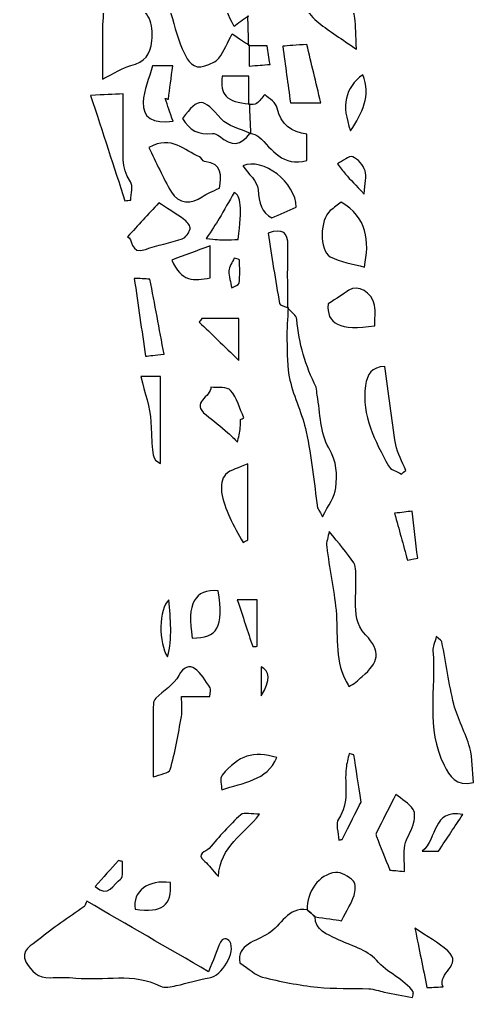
# Model space of a CAD drawing. Header units: centimetres. Extents: x -3.4 to 2.96, y -3.53 to 3.2.
# Drawn here: x -1.941 to -1.239, y -3.459 to -1.948 of the extents above; entities that cross this region are included whole.
import ezdxf

# ---------------------------------------------------------------- set-up
doc = ezdxf.new("R2010")
doc.units = ezdxf.units.CM
doc.header["$MEASUREMENT"] = 0
doc.layers.add('Layer 1', color=7, linetype='Continuous')

msp = doc.modelspace()

# ---------------------------------------------------------------- linework, layer by layer
at = {"layer": 'Layer 1'}
for points, knots in [([(-1.5857, -1.98792), (-1.59329, -1.98292), (-1.60091, -1.97792), (-1.61232, -1.97043), (-1.61232, -1.97043), (-1.61904, -1.98321), (-1.62441, -1.99678), (-1.6328, -2.00808), (-1.6328, -2.00808), (-1.63725, -2.01406), (-1.64666, -2.01681), (-1.65431, -2.0198), (-1.65431, -2.0198), (-1.67249, -2.02697), (-1.68101, -2.01057), (-1.68606, -2.00072), (-1.68606, -2.00072), (-1.69593, -1.98159), (-1.70048, -1.95974), (-1.70686, -1.93886), (-1.70686, -1.93886), (-1.71281, -1.91936), (-1.70136, -1.90489), (-1.68625, -1.90047), (-1.68625, -1.90047), (-1.66805, -1.89513), (-1.64553, -1.89266), (-1.63235, -1.91333), (-1.63235, -1.91333), (-1.62351, -1.92722), (-1.61732, -1.9428), (-1.6092, -1.95916), (-1.6092, -1.95916), (-1.60306, -1.95466), (-1.5951, -1.94879), (-1.58711, -1.94291), (-1.58711, -1.94291), (-1.58711, -1.94291), (-1.58788, -1.94235), (-1.58788, -1.94235), (-1.58788, -1.94235), (-1.58746, -1.95785), (-1.58703, -1.97331), (-1.58661, -1.98876), (-1.58661, -1.98876), (-1.58661, -1.98876), (-1.5857, -1.98792), (-1.5857, -1.98792)], [0, 0, 0, 0, 0.0769231, 0.0769231, 0.0769231, 0.0769231, 0.1538462, 0.1538462, 0.1538462, 0.1538462, 0.2307692, 0.2307692, 0.2307692, 0.2307692, 0.3076923, 0.3076923, 0.3076923, 0.3076923, 0.3846154, 0.3846154, 0.3846154, 0.3846154, 0.4615385, 0.4615385, 0.4615385, 0.4615385, 0.5384615, 0.5384615, 0.5384615, 0.5384615, 0.6153846, 0.6153846, 0.6153846, 0.6153846, 0.6923077, 0.6923077, 0.6923077, 0.6923077, 0.7692308, 0.7692308, 0.7692308, 0.7692308, 0.8461538, 0.8461538, 0.8461538, 0.8461538, 1, 1, 1, 1]), ([(-1.42002, -1.99424), (-1.44299, -1.97834), (-1.46122, -1.96656), (-1.47839, -1.95339), (-1.47839, -1.95339), (-1.48702, -1.94678), (-1.49342, -1.93741), (-1.5012, -1.92966), (-1.5012, -1.92966), (-1.51477, -1.91606), (-1.51237, -1.90352), (-1.49501, -1.89847), (-1.49501, -1.89847), (-1.46347, -1.88929), (-1.42648, -1.91326), (-1.42254, -1.94596), (-1.42254, -1.94596), (-1.42092, -1.95897), (-1.4211, -1.97218), (-1.42002, -1.99424)], [0, 0, 0, 0, 0.1666667, 0.1666667, 0.1666667, 0.1666667, 0.3333333, 0.3333333, 0.3333333, 0.3333333, 0.5, 0.5, 0.5, 0.5, 0.6666667, 0.6666667, 0.6666667, 0.6666667, 1, 1, 1, 1]), ([(-1.81229, -2.04041), (-1.81229, -2.00043), (-1.81382, -1.96971), (-1.81134, -1.93939), (-1.81134, -1.93939), (-1.81065, -1.93082), (-1.79962, -1.92018), (-1.79076, -1.91613), (-1.79076, -1.91613), (-1.78491, -1.91343), (-1.77428, -1.92039), (-1.76607, -1.92372), (-1.76607, -1.92372), (-1.73998, -1.9343), (-1.734, -1.95454), (-1.7363, -1.98095), (-1.7363, -1.98095), (-1.73821, -2.00278), (-1.74747, -2.01416), (-1.76869, -2.0195), (-1.76869, -2.0195), (-1.78178, -2.02279), (-1.79361, -2.03121), (-1.81229, -2.04041)], [0, 0, 0, 0, 0.1428571, 0.1428571, 0.1428571, 0.1428571, 0.2857143, 0.2857143, 0.2857143, 0.2857143, 0.4285714, 0.4285714, 0.4285714, 0.4285714, 0.5714286, 0.5714286, 0.5714286, 0.5714286, 0.7142857, 0.7142857, 0.7142857, 0.7142857, 1, 1, 1, 1]), ([(-1.5866, -1.98879), (-1.57771, -1.98879), (-1.56877, -1.98879), (-1.55805, -1.98879), (-1.55805, -1.98879), (-1.55654, -1.99861), (-1.55527, -2.00705), (-1.55368, -2.01755), (-1.55368, -2.01755), (-1.56442, -2.01842), (-1.5731, -2.01919), (-1.58567, -2.02025), (-1.58567, -2.02025), (-1.58567, -2.00837), (-1.58567, -1.99816), (-1.58567, -1.98792), (-1.58567, -1.98792), (-1.5857, -1.98792), (-1.5866, -1.98879), (-1.5866, -1.98879)], [0, 0, 0, 0, 0.1666667, 0.1666667, 0.1666667, 0.1666667, 0.3333333, 0.3333333, 0.3333333, 0.3333333, 0.5, 0.5, 0.5, 0.5, 0.6666667, 0.6666667, 0.6666667, 0.6666667, 1, 1, 1, 1]), ([(-1.53397, -1.9894), (-1.52582, -1.98879), (-1.51233, -1.98781), (-1.49674, -1.98673), (-1.49674, -1.98673), (-1.48962, -2.01655), (-1.4829, -2.04478), (-1.47526, -2.07677), (-1.47526, -2.07677), (-1.49524, -2.07677), (-1.50868, -2.07677), (-1.52212, -2.07677), (-1.52212, -2.07677), (-1.52604, -2.04788), (-1.52985, -2.01996), (-1.53397, -1.9894)], [0, 0, 0, 0, 0.2, 0.2, 0.2, 0.2, 0.4, 0.4, 0.4, 0.4, 0.6, 0.6, 0.6, 0.6, 1, 1, 1, 1]), ([(-1.70357, -2.10518), (-1.73442, -2.1097), (-1.75093, -2.0997), (-1.74974, -2.07602), (-1.74974, -2.07602), (-1.74884, -2.05721), (-1.7404, -2.03879), (-1.73524, -2.0199), (-1.73524, -2.0199), (-1.72564, -2.0199), (-1.71762, -2.0199), (-1.70405, -2.0199), (-1.70405, -2.0199), (-1.70646, -2.03834), (-1.70863, -2.05493), (-1.71077, -2.07149), (-1.71077, -2.07149), (-1.71238, -2.07099), (-1.71397, -2.07054), (-1.71556, -2.07003), (-1.71556, -2.07003), (-1.71183, -2.08108), (-1.70807, -2.09209), (-1.70357, -2.10518)], [0, 0, 0, 0, 0.1428571, 0.1428571, 0.1428571, 0.1428571, 0.2857143, 0.2857143, 0.2857143, 0.2857143, 0.4285714, 0.4285714, 0.4285714, 0.4285714, 0.5714286, 0.5714286, 0.5714286, 0.5714286, 0.7142857, 0.7142857, 0.7142857, 0.7142857, 1, 1, 1, 1]), ([(-1.58554, -2.07865), (-1.62062, -2.07563), (-1.63203, -2.06452), (-1.62737, -2.03581), (-1.62737, -2.03581), (-1.61488, -2.03581), (-1.60202, -2.03581), (-1.58641, -2.03581), (-1.58641, -2.03581), (-1.58641, -2.05018), (-1.58641, -2.06483), (-1.58641, -2.07949), (-1.58641, -2.07949), (-1.58642, -2.07949), (-1.58554, -2.07865), (-1.58554, -2.07865)], [0, 0, 0, 0, 0.2, 0.2, 0.2, 0.2, 0.4, 0.4, 0.4, 0.4, 0.6, 0.6, 0.6, 0.6, 1, 1, 1, 1]), ([(-1.42909, -2.12005), (-1.44383, -2.08094), (-1.4379, -2.05388), (-1.4102, -2.03353), (-1.4102, -2.03353), (-1.39745, -2.06621), (-1.4111, -2.09235), (-1.42909, -2.12005)], [0, 0, 0, 0, 0.3333333, 0.3333333, 0.3333333, 0.3333333, 1, 1, 1, 1]), ([(-1.77781, -2.22829), (-1.79496, -2.17569), (-1.81213, -2.12307), (-1.83091, -2.06544), (-1.83091, -2.06544), (-1.80964, -2.06449), (-1.79688, -2.06393), (-1.7804, -2.06322), (-1.7804, -2.06322), (-1.7804, -2.08695), (-1.78069, -2.10838), (-1.78035, -2.12982), (-1.78035, -2.12982), (-1.77993, -2.15318), (-1.78482, -2.17689), (-1.76937, -2.19872), (-1.76937, -2.19872), (-1.76482, -2.20515), (-1.76868, -2.21756), (-1.76868, -2.22722), (-1.76868, -2.22722), (-1.77173, -2.22758), (-1.77477, -2.22795), (-1.77781, -2.22829)], [0, 0, 0, 0, 0.1428571, 0.1428571, 0.1428571, 0.1428571, 0.2857143, 0.2857143, 0.2857143, 0.2857143, 0.4285714, 0.4285714, 0.4285714, 0.4285714, 0.5714286, 0.5714286, 0.5714286, 0.5714286, 0.7142857, 0.7142857, 0.7142857, 0.7142857, 1, 1, 1, 1]), ([(-1.58456, -2.12384), (-1.59956, -2.14355), (-1.61192, -2.14458), (-1.63197, -2.12842), (-1.63197, -2.12842), (-1.63485, -2.12607), (-1.63938, -2.12392), (-1.64277, -2.1244), (-1.64277, -2.1244), (-1.66378, -2.12726), (-1.67862, -2.11879), (-1.68902, -2.10104), (-1.68902, -2.10104), (-1.66375, -2.06752), (-1.65703, -2.06905), (-1.62922, -2.10157), (-1.62922, -2.10157), (-1.61909, -2.1134), (-1.5993, -2.11702), (-1.58387, -2.1244), (-1.58387, -2.1244), (-1.58382, -2.12439), (-1.58456, -2.12384), (-1.58456, -2.12384)], [0, 0, 0, 0, 0.1428571, 0.1428571, 0.1428571, 0.1428571, 0.2857143, 0.2857143, 0.2857143, 0.2857143, 0.4285714, 0.4285714, 0.4285714, 0.4285714, 0.5714286, 0.5714286, 0.5714286, 0.5714286, 0.7142857, 0.7142857, 0.7142857, 0.7142857, 1, 1, 1, 1]), ([(-1.58382, -2.12439), (-1.5844, -2.10915), (-1.58498, -2.09391), (-1.58554, -2.07864), (-1.58554, -2.07864), (-1.58554, -2.07864), (-1.58641, -2.07949), (-1.58641, -2.07949), (-1.58641, -2.07949), (-1.58231, -2.07915), (-1.57715, -2.08023), (-1.57437, -2.07817), (-1.57437, -2.07817), (-1.56934, -2.07436), (-1.56574, -2.06875), (-1.56156, -2.06386), (-1.56156, -2.06386), (-1.55489, -2.07082), (-1.54389, -2.07698), (-1.54243, -2.08492), (-1.54243, -2.08492), (-1.53754, -2.11143), (-1.52005, -2.12141), (-1.49676, -2.12556), (-1.49676, -2.12556), (-1.49676, -2.13956), (-1.49676, -2.15257), (-1.49676, -2.16601), (-1.49676, -2.16601), (-1.53399, -2.17659), (-1.55023, -2.14881), (-1.5709, -2.12923), (-1.5709, -2.12923), (-1.57421, -2.12608), (-1.57992, -2.12553), (-1.58455, -2.12381), (-1.58455, -2.12381), (-1.58455, -2.12381), (-1.58382, -2.12439), (-1.58382, -2.12439)], [0, 0, 0, 0, 0.0909091, 0.0909091, 0.0909091, 0.0909091, 0.1818182, 0.1818182, 0.1818182, 0.1818182, 0.2727273, 0.2727273, 0.2727273, 0.2727273, 0.3636364, 0.3636364, 0.3636364, 0.3636364, 0.4545455, 0.4545455, 0.4545455, 0.4545455, 0.5454545, 0.5454545, 0.5454545, 0.5454545, 0.6363636, 0.6363636, 0.6363636, 0.6363636, 0.7272727, 0.7272727, 0.7272727, 0.7272727, 0.8181818, 0.8181818, 0.8181818, 0.8181818, 1, 1, 1, 1]), ([(-1.63171, -2.20856), (-1.64277, -2.21401), (-1.6514, -2.21682), (-1.6583, -2.22195), (-1.6583, -2.22195), (-1.67452, -2.23404), (-1.6955, -2.23269), (-1.70614, -2.21481), (-1.70614, -2.21481), (-1.71934, -2.19258), (-1.7295, -2.16851), (-1.74075, -2.14573), (-1.74075, -2.14573), (-1.70511, -2.12644), (-1.6858, -2.15107), (-1.66275, -2.16015), (-1.66275, -2.16015), (-1.6596, -2.16137), (-1.65772, -2.16753), (-1.65489, -2.16777), (-1.65489, -2.16777), (-1.62539, -2.17038), (-1.62973, -2.19041), (-1.63171, -2.20856)], [0, 0, 0, 0, 0.1428571, 0.1428571, 0.1428571, 0.1428571, 0.2857143, 0.2857143, 0.2857143, 0.2857143, 0.4285714, 0.4285714, 0.4285714, 0.4285714, 0.5714286, 0.5714286, 0.5714286, 0.5714286, 0.7142857, 0.7142857, 0.7142857, 0.7142857, 1, 1, 1, 1]), ([(-1.40835, -2.21784), (-1.42131, -2.20398), (-1.42936, -2.19577), (-1.43698, -2.18712), (-1.43698, -2.18712), (-1.44143, -2.18207), (-1.44516, -2.17632), (-1.4492, -2.17093), (-1.4492, -2.17093), (-1.44129, -2.16701), (-1.43158, -2.1582), (-1.42589, -2.16029), (-1.42589, -2.16029), (-1.41771, -2.16328), (-1.4098, -2.17331), (-1.40671, -2.18209), (-1.40671, -2.18209), (-1.40377, -2.19035), (-1.40721, -2.20094), (-1.40835, -2.21784)], [0, 0, 0, 0, 0.1666667, 0.1666667, 0.1666667, 0.1666667, 0.3333333, 0.3333333, 0.3333333, 0.3333333, 0.5, 0.5, 0.5, 0.5, 0.6666667, 0.6666667, 0.6666667, 0.6666667, 1, 1, 1, 1]), ([(-1.51305, -2.2379), (-1.52631, -2.24372), (-1.53755, -2.24864), (-1.55107, -2.2546), (-1.55107, -2.2546), (-1.56597, -2.2465), (-1.57147, -2.23195), (-1.57216, -2.21078), (-1.57216, -2.21078), (-1.57258, -2.19837), (-1.58732, -2.18649), (-1.59563, -2.17432), (-1.59563, -2.17432), (-1.56448, -2.16064), (-1.5136, -2.20012), (-1.51305, -2.2379)], [0, 0, 0, 0, 0.2, 0.2, 0.2, 0.2, 0.4, 0.4, 0.4, 0.4, 0.6, 0.6, 0.6, 0.6, 1, 1, 1, 1]), ([(-1.60914, -2.2153), (-1.59858, -2.22035), (-1.59623, -2.23848), (-1.60287, -2.28785), (-1.60287, -2.28785), (-1.60967, -2.28817), (-1.61681, -2.2888), (-1.62393, -2.28875), (-1.62393, -2.28875), (-1.63041, -2.2887), (-1.63687, -2.28785), (-1.65232, -2.28666), (-1.65232, -2.28666), (-1.64372, -2.27346), (-1.63774, -2.26481), (-1.63234, -2.25581), (-1.63234, -2.25581), (-1.62446, -2.24258), (-1.61697, -2.22901), (-1.60914, -2.2153)], [0, 0, 0, 0, 0.1666667, 0.1666667, 0.1666667, 0.1666667, 0.3333333, 0.3333333, 0.3333333, 0.3333333, 0.5, 0.5, 0.5, 0.5, 0.6666667, 0.6666667, 0.6666667, 0.6666667, 1, 1, 1, 1]), ([(-1.774, -2.28386), (-1.75738, -2.26592), (-1.74236, -2.2497), (-1.7255, -2.23153), (-1.7255, -2.23153), (-1.71515, -2.23822), (-1.69976, -2.24764), (-1.68518, -2.25815), (-1.68518, -2.25815), (-1.68105, -2.26111), (-1.6761, -2.26812), (-1.67711, -2.27178), (-1.67711, -2.27178), (-1.67872, -2.27768), (-1.68391, -2.28517), (-1.68931, -2.28705), (-1.68931, -2.28705), (-1.70791, -2.29348), (-1.72778, -2.29639), (-1.74614, -2.30327), (-1.74614, -2.30327), (-1.77025, -2.31235), (-1.76554, -2.28534), (-1.774, -2.28386)], [0, 0, 0, 0, 0.1428571, 0.1428571, 0.1428571, 0.1428571, 0.2857143, 0.2857143, 0.2857143, 0.2857143, 0.4285714, 0.4285714, 0.4285714, 0.4285714, 0.5714286, 0.5714286, 0.5714286, 0.5714286, 0.7142857, 0.7142857, 0.7142857, 0.7142857, 1, 1, 1, 1]), ([(-1.44386, -2.23044), (-1.40319, -2.25391), (-1.3997, -2.29039), (-1.40777, -2.33056), (-1.40777, -2.33056), (-1.42552, -2.32551), (-1.44489, -2.32336), (-1.46053, -2.31458), (-1.46053, -2.31458), (-1.47815, -2.30468), (-1.47646, -2.25674), (-1.46053, -2.24349), (-1.46053, -2.24349), (-1.45481, -2.23875), (-1.44886, -2.23433), (-1.44386, -2.23044)], [0, 0, 0, 0, 0.2, 0.2, 0.2, 0.2, 0.4, 0.4, 0.4, 0.4, 0.6, 0.6, 0.6, 0.6, 1, 1, 1, 1]), ([(-1.52567, -2.39334), (-1.53025, -2.39128), (-1.53837, -2.38979), (-1.5389, -2.38699), (-1.5389, -2.38699), (-1.54544, -2.35082), (-1.55086, -2.31447), (-1.55657, -2.27817), (-1.55657, -2.27817), (-1.53355, -2.27034), (-1.52569, -2.2774), (-1.52604, -2.29735), (-1.52604, -2.29735), (-1.52662, -2.32958), (-1.52628, -2.36183), (-1.52633, -2.39406), (-1.52633, -2.39406), (-1.52633, -2.39406), (-1.52567, -2.39334), (-1.52567, -2.39334)], [0, 0, 0, 0, 0.1666667, 0.1666667, 0.1666667, 0.1666667, 0.3333333, 0.3333333, 0.3333333, 0.3333333, 0.5, 0.5, 0.5, 0.5, 0.6666667, 0.6666667, 0.6666667, 0.6666667, 1, 1, 1, 1]), ([(-1.70527, -2.31976), (-1.68603, -2.31259), (-1.66818, -2.30592), (-1.64632, -2.29775), (-1.64632, -2.29775), (-1.64632, -2.31953), (-1.64632, -2.33312), (-1.64632, -2.34723), (-1.64632, -2.34723), (-1.67058, -2.35207), (-1.69175, -2.35405), (-1.70527, -2.31976)], [0, 0, 0, 0, 0.25, 0.25, 0.25, 0.25, 0.5, 0.5, 0.5, 0.5, 1, 1, 1, 1]), ([(-1.6007, -2.31918), (-1.6007, -2.33127), (-1.59996, -2.34342), (-1.60126, -2.35535), (-1.60126, -2.35535), (-1.60158, -2.35823), (-1.6088, -2.36032), (-1.61285, -2.36276), (-1.61285, -2.36276), (-1.61444, -2.35398), (-1.61745, -2.34517), (-1.61706, -2.33654), (-1.61706, -2.33654), (-1.61672, -2.3299), (-1.61198, -2.32347), (-1.6092, -2.31693), (-1.6092, -2.31693), (-1.60636, -2.3177), (-1.60353, -2.31844), (-1.6007, -2.31918)], [0, 0, 0, 0, 0.1666667, 0.1666667, 0.1666667, 0.1666667, 0.3333333, 0.3333333, 0.3333333, 0.3333333, 0.5, 0.5, 0.5, 0.5, 0.6666667, 0.6666667, 0.6666667, 0.6666667, 1, 1, 1, 1]), ([(-1.71736, -2.4652), (-1.73191, -2.46679), (-1.73911, -2.46755), (-1.74604, -2.4683), (-1.74604, -2.4683), (-1.75186, -2.42819), (-1.75752, -2.38911), (-1.76348, -2.34802), (-1.76348, -2.34802), (-1.7552, -2.34844), (-1.74739, -2.34884), (-1.73922, -2.34921), (-1.73922, -2.34921), (-1.73186, -2.38821), (-1.72477, -2.42589), (-1.71736, -2.4652)], [0, 0, 0, 0, 0.2, 0.2, 0.2, 0.2, 0.4, 0.4, 0.4, 0.4, 0.6, 0.6, 0.6, 0.6, 1, 1, 1, 1]), ([(-1.46381, -2.38731), (-1.45018, -2.37842), (-1.4409, -2.37255), (-1.43185, -2.36638), (-1.43185, -2.36638), (-1.41841, -2.35717), (-1.39584, -2.36961), (-1.39216, -2.38964), (-1.39216, -2.38964), (-1.39028, -2.39988), (-1.39184, -2.41075), (-1.39184, -2.42118), (-1.39184, -2.42118), (-1.44531, -2.42983), (-1.46714, -2.41803), (-1.46381, -2.38731)], [0, 0, 0, 0, 0.2, 0.2, 0.2, 0.2, 0.4, 0.4, 0.4, 0.4, 0.6, 0.6, 0.6, 0.6, 1, 1, 1, 1]), ([(-1.5263, -2.39403), (-1.52135, -2.39982), (-1.51254, -2.40533), (-1.51212, -2.41141), (-1.51212, -2.41141), (-1.50953, -2.44864), (-1.49847, -2.48309), (-1.48243, -2.51637), (-1.48243, -2.51637), (-1.48074, -2.51989), (-1.48169, -2.5246), (-1.48092, -2.52862), (-1.48092, -2.52862), (-1.47558, -2.55611), (-1.4765, -2.58746), (-1.46288, -2.60995), (-1.46288, -2.60995), (-1.44989, -2.63141), (-1.45002, -2.65101), (-1.45185, -2.67147), (-1.45185, -2.67147), (-1.45307, -2.68518), (-1.4636, -2.69803), (-1.47238, -2.71621), (-1.47238, -2.71621), (-1.47799, -2.7061), (-1.47971, -2.7043), (-1.48003, -2.70227), (-1.48003, -2.70227), (-1.48582, -2.66319), (-1.48966, -2.62377), (-1.4977, -2.58522), (-1.4977, -2.58522), (-1.50339, -2.55794), (-1.51662, -2.5323), (-1.52289, -2.5051), (-1.52289, -2.5051), (-1.52749, -2.48515), (-1.52694, -2.4638), (-1.52744, -2.44311), (-1.52744, -2.44311), (-1.52784, -2.42652), (-1.52633, -2.40996), (-1.52567, -2.39332), (-1.52567, -2.39332), (-1.52567, -2.39332), (-1.5263, -2.39403), (-1.5263, -2.39403)], [0, 0, 0, 0, 0.0769231, 0.0769231, 0.0769231, 0.0769231, 0.1538462, 0.1538462, 0.1538462, 0.1538462, 0.2307692, 0.2307692, 0.2307692, 0.2307692, 0.3076923, 0.3076923, 0.3076923, 0.3076923, 0.3846154, 0.3846154, 0.3846154, 0.3846154, 0.4615385, 0.4615385, 0.4615385, 0.4615385, 0.5384615, 0.5384615, 0.5384615, 0.5384615, 0.6153846, 0.6153846, 0.6153846, 0.6153846, 0.6923077, 0.6923077, 0.6923077, 0.6923077, 0.7692308, 0.7692308, 0.7692308, 0.7692308, 0.8461538, 0.8461538, 0.8461538, 0.8461538, 1, 1, 1, 1]), ([(-1.60187, -2.47478), (-1.62574, -2.45171), (-1.64434, -2.43369), (-1.66294, -2.41572), (-1.66294, -2.41572), (-1.6617, -2.41392), (-1.66045, -2.41212), (-1.65918, -2.41027), (-1.65918, -2.41027), (-1.64058, -2.41027), (-1.62201, -2.41027), (-1.60184, -2.41027), (-1.60184, -2.41027), (-1.60187, -2.42932), (-1.60187, -2.44806), (-1.60187, -2.47478)], [0, 0, 0, 0, 0.2, 0.2, 0.2, 0.2, 0.4, 0.4, 0.4, 0.4, 0.6, 0.6, 0.6, 0.6, 1, 1, 1, 1]), ([(-1.3762, -2.48396), (-1.37062, -2.52508), (-1.36607, -2.56519), (-1.35929, -2.60495), (-1.35929, -2.60495), (-1.35696, -2.61868), (-1.34916, -2.63143), (-1.34386, -2.64461), (-1.34386, -2.64461), (-1.34611, -2.64652), (-1.34836, -2.64842), (-1.35058, -2.6503), (-1.35058, -2.6503), (-1.35746, -2.64623), (-1.36757, -2.64376), (-1.37074, -2.63773), (-1.37074, -2.63773), (-1.39106, -2.59902), (-1.41273, -2.56058), (-1.40606, -2.51369), (-1.40606, -2.51369), (-1.40356, -2.49589), (-1.39692, -2.4852), (-1.3762, -2.48396)], [0, 0, 0, 0, 0.1428571, 0.1428571, 0.1428571, 0.1428571, 0.2857143, 0.2857143, 0.2857143, 0.2857143, 0.4285714, 0.4285714, 0.4285714, 0.4285714, 0.5714286, 0.5714286, 0.5714286, 0.5714286, 0.7142857, 0.7142857, 0.7142857, 0.7142857, 1, 1, 1, 1]), ([(-1.75308, -2.49986), (-1.73919, -2.49986), (-1.73189, -2.49986), (-1.72276, -2.49986), (-1.72276, -2.49986), (-1.72276, -2.54484), (-1.72276, -2.58887), (-1.72276, -2.63411), (-1.72276, -2.63411), (-1.73631, -2.62668), (-1.73501, -2.6266), (-1.73789, -2.56953), (-1.73789, -2.56953), (-1.73897, -2.54725), (-1.74728, -2.52534), (-1.75308, -2.49986)], [0, 0, 0, 0, 0.2, 0.2, 0.2, 0.2, 0.4, 0.4, 0.4, 0.4, 0.6, 0.6, 0.6, 0.6, 1, 1, 1, 1]), ([(-1.59946, -2.56606), (-1.59946, -2.57016), (-1.59898, -2.57434), (-1.59957, -2.57842), (-1.59957, -2.57842), (-1.60063, -2.58609), (-1.60232, -2.59363), (-1.60372, -2.60128), (-1.60372, -2.60128), (-1.60869, -2.59633), (-1.61338, -2.59104), (-1.6187, -2.58654), (-1.6187, -2.58654), (-1.62973, -2.57717), (-1.64093, -2.56791), (-1.65241, -2.5591), (-1.65241, -2.5591), (-1.67731, -2.53992), (-1.64437, -2.531), (-1.64503, -2.51618), (-1.64503, -2.51618), (-1.63453, -2.51753), (-1.61947, -2.51507), (-1.6145, -2.52105), (-1.6145, -2.52105), (-1.60468, -2.53272), (-1.60048, -2.54915), (-1.59399, -2.56357), (-1.59399, -2.56357), (-1.59575, -2.56445), (-1.59761, -2.56521), (-1.59946, -2.56606)], [0, 0, 0, 0, 0.1111111, 0.1111111, 0.1111111, 0.1111111, 0.2222222, 0.2222222, 0.2222222, 0.2222222, 0.3333333, 0.3333333, 0.3333333, 0.3333333, 0.4444444, 0.4444444, 0.4444444, 0.4444444, 0.5555556, 0.5555556, 0.5555556, 0.5555556, 0.6666667, 0.6666667, 0.6666667, 0.6666667, 0.7777778, 0.7777778, 0.7777778, 0.7777778, 1, 1, 1, 1]), ([(-1.58774, -2.6344), (-1.58774, -2.67496), (-1.58774, -2.71346), (-1.58774, -2.75201), (-1.58774, -2.75201), (-1.59028, -2.75328), (-1.59282, -2.75458), (-1.59539, -2.75587), (-1.59539, -2.75587), (-1.6023, -2.74304), (-1.61002, -2.73058), (-1.61582, -2.71729), (-1.61582, -2.71729), (-1.62132, -2.70475), (-1.62656, -2.69157), (-1.62849, -2.67821), (-1.62849, -2.67821), (-1.62979, -2.66932), (-1.62796, -2.6567), (-1.6223, -2.65098), (-1.6223, -2.65098), (-1.61465, -2.64337), (-1.60192, -2.64083), (-1.58774, -2.6344)], [0, 0, 0, 0, 0.1428571, 0.1428571, 0.1428571, 0.1428571, 0.2857143, 0.2857143, 0.2857143, 0.2857143, 0.4285714, 0.4285714, 0.4285714, 0.4285714, 0.5714286, 0.5714286, 0.5714286, 0.5714286, 0.7142857, 0.7142857, 0.7142857, 0.7142857, 1, 1, 1, 1]), ([(-1.36118, -2.711), (-1.34967, -2.70952), (-1.34245, -2.70865), (-1.33387, -2.70756), (-1.33387, -2.70756), (-1.33104, -2.73198), (-1.32837, -2.75513), (-1.32543, -2.78019), (-1.32543, -2.78019), (-1.32731, -2.78056), (-1.33429, -2.78191), (-1.34125, -2.78331), (-1.34125, -2.78331), (-1.34795, -2.75905), (-1.35419, -2.73637), (-1.36118, -2.711)], [0, 0, 0, 0, 0.2, 0.2, 0.2, 0.2, 0.4, 0.4, 0.4, 0.4, 0.6, 0.6, 0.6, 0.6, 1, 1, 1, 1]), ([(-1.46214, -2.73923), (-1.44756, -2.75738), (-1.43433, -2.77159), (-1.42409, -2.7877), (-1.42409, -2.7877), (-1.41975, -2.79453), (-1.42136, -2.80535), (-1.4211, -2.8144), (-1.4211, -2.8144), (-1.42076, -2.82517), (-1.42142, -2.83599), (-1.42142, -2.84679), (-1.42142, -2.84679), (-1.42142, -2.8656), (-1.42134, -2.88261), (-1.40589, -2.89881), (-1.40589, -2.89881), (-1.38184, -2.92408), (-1.38525, -2.9418), (-1.4115, -2.96313), (-1.4115, -2.96313), (-1.41486, -2.96586), (-1.41769, -2.96919), (-1.42113, -2.97181), (-1.42113, -2.97181), (-1.42444, -2.97438), (-1.42822, -2.97631), (-1.43179, -2.97848), (-1.43179, -2.97848), (-1.43354, -2.97515), (-1.43534, -2.97184), (-1.43703, -2.96848), (-1.43703, -2.96848), (-1.45444, -2.93424), (-1.44809, -2.89688), (-1.45166, -2.86074), (-1.45166, -2.86074), (-1.45491, -2.82793), (-1.46187, -2.79547), (-1.46611, -2.76276), (-1.46611, -2.76276), (-1.46711, -2.75534), (-1.46365, -2.74738), (-1.46214, -2.73923)], [0, 0, 0, 0, 0.0833333, 0.0833333, 0.0833333, 0.0833333, 0.1666667, 0.1666667, 0.1666667, 0.1666667, 0.25, 0.25, 0.25, 0.25, 0.3333333, 0.3333333, 0.3333333, 0.3333333, 0.4166667, 0.4166667, 0.4166667, 0.4166667, 0.5, 0.5, 0.5, 0.5, 0.5833333, 0.5833333, 0.5833333, 0.5833333, 0.6666667, 0.6666667, 0.6666667, 0.6666667, 0.75, 0.75, 0.75, 0.75, 0.8333333, 0.8333333, 0.8333333, 0.8333333, 1, 1, 1, 1]), ([(-1.63364, -2.83064), (-1.62483, -2.88689), (-1.63475, -2.90435), (-1.67375, -2.90359), (-1.67375, -2.90359), (-1.6828, -2.85107), (-1.67, -2.82699), (-1.63364, -2.83064)], [0, 0, 0, 0, 0.3333333, 0.3333333, 0.3333333, 0.3333333, 1, 1, 1, 1]), ([(-1.70984, -2.84469), (-1.7077, -2.87427), (-1.7042, -2.90369), (-1.71198, -2.93258), (-1.71198, -2.93258), (-1.72654, -2.91195), (-1.72537, -2.85816), (-1.70984, -2.84469)], [0, 0, 0, 0, 0.3333333, 0.3333333, 0.3333333, 0.3333333, 1, 1, 1, 1]), ([(-1.5803, -2.91695), (-1.58795, -2.89383), (-1.59562, -2.8707), (-1.60422, -2.84467), (-1.60422, -2.84467), (-1.5911, -2.84467), (-1.58324, -2.84467), (-1.57337, -2.84467), (-1.57337, -2.84467), (-1.57337, -2.86888), (-1.57337, -2.89259), (-1.57337, -2.91632), (-1.57337, -2.91632), (-1.57573, -2.9165), (-1.57803, -2.91674), (-1.5803, -2.91695)], [0, 0, 0, 0, 0.2, 0.2, 0.2, 0.2, 0.4, 0.4, 0.4, 0.4, 0.6, 0.6, 0.6, 0.6, 1, 1, 1, 1]), ([(-1.2967, -2.90131), (-1.29117, -2.90647), (-1.28837, -2.90785), (-1.288, -2.90964), (-1.288, -2.90964), (-1.28184, -2.94171), (-1.27755, -2.97425), (-1.26951, -3.00587), (-1.26951, -3.00587), (-1.26366, -3.02886), (-1.25123, -3.05013), (-1.24501, -3.0731), (-1.24501, -3.0731), (-1.24038, -3.09017), (-1.24101, -3.10869), (-1.23927, -3.12697), (-1.23927, -3.12697), (-1.26623, -3.13298), (-1.27621, -3.11692), (-1.28475, -3.10006), (-1.28475, -3.10006), (-1.31351, -3.04341), (-1.29676, -2.98208), (-1.30195, -2.92303), (-1.30195, -2.92303), (-1.30249, -2.91698), (-1.29905, -2.91055), (-1.2967, -2.90131)], [0, 0, 0, 0, 0.125, 0.125, 0.125, 0.125, 0.25, 0.25, 0.25, 0.25, 0.375, 0.375, 0.375, 0.375, 0.5, 0.5, 0.5, 0.5, 0.625, 0.625, 0.625, 0.625, 0.75, 0.75, 0.75, 0.75, 1, 1, 1, 1]), ([(-1.64671, -2.99408), (-1.66137, -2.99408), (-1.67428, -2.99408), (-1.69034, -2.99408), (-1.69034, -2.99408), (-1.69034, -3.00575), (-1.68896, -3.01564), (-1.6906, -3.02504), (-1.6906, -3.02504), (-1.69544, -3.0525), (-1.70028, -3.0801), (-1.70801, -3.10685), (-1.70801, -3.10685), (-1.70957, -3.11225), (-1.72381, -3.11399), (-1.73412, -3.11823), (-1.73412, -3.11823), (-1.73412, -3.07756), (-1.73417, -3.04126), (-1.73396, -3.00494), (-1.73396, -3.00494), (-1.73393, -3.00208), (-1.73229, -2.99859), (-1.73023, -2.99653), (-1.73023, -2.99653), (-1.71822, -2.98481), (-1.70176, -2.97547), (-1.69475, -2.96134), (-1.69475, -2.96134), (-1.68782, -2.94742), (-1.6776, -2.94562), (-1.67017, -2.95062), (-1.67017, -2.95062), (-1.66001, -2.95739), (-1.65361, -2.96996), (-1.64625, -2.98057), (-1.64625, -2.98057), (-1.64478, -2.9827), (-1.64637, -2.98696), (-1.64671, -2.99408)], [0, 0, 0, 0, 0.0909091, 0.0909091, 0.0909091, 0.0909091, 0.1818182, 0.1818182, 0.1818182, 0.1818182, 0.2727273, 0.2727273, 0.2727273, 0.2727273, 0.3636364, 0.3636364, 0.3636364, 0.3636364, 0.4545455, 0.4545455, 0.4545455, 0.4545455, 0.5454545, 0.5454545, 0.5454545, 0.5454545, 0.6363636, 0.6363636, 0.6363636, 0.6363636, 0.7272727, 0.7272727, 0.7272727, 0.7272727, 0.8181818, 0.8181818, 0.8181818, 0.8181818, 1, 1, 1, 1]), ([(-1.56739, -2.99291), (-1.56739, -2.97804), (-1.56739, -2.96322), (-1.56739, -2.94833), (-1.56739, -2.94833), (-1.55416, -2.95381), (-1.55199, -2.96799), (-1.56739, -2.99291)], [0, 0, 0, 0, 0.3333333, 0.3333333, 0.3333333, 0.3333333, 1, 1, 1, 1]), ([(-1.62827, -3.13828), (-1.62827, -3.13132), (-1.63171, -3.12029), (-1.62771, -3.11553), (-1.62771, -3.11553), (-1.60186, -3.08439), (-1.57958, -3.07783), (-1.5432, -3.08815), (-1.5432, -3.08815), (-1.55842, -3.12452), (-1.59509, -3.12624), (-1.62827, -3.13828)], [0, 0, 0, 0, 0.25, 0.25, 0.25, 0.25, 0.5, 0.5, 0.5, 0.5, 1, 1, 1, 1]), ([(-1.42409, -3.08404), (-1.42073, -3.10613), (-1.41737, -3.1282), (-1.41298, -3.15699), (-1.41298, -3.15699), (-1.42002, -3.1708), (-1.4311, -3.19274), (-1.44219, -3.21459), (-1.44219, -3.21459), (-1.44388, -3.21496), (-1.44555, -3.21523), (-1.44724, -3.2156), (-1.44724, -3.2156), (-1.44774, -3.20459), (-1.45296, -3.19023), (-1.44793, -3.18316), (-1.44793, -3.18316), (-1.43015, -3.15824), (-1.43915, -3.13088), (-1.43608, -3.10479), (-1.43608, -3.10479), (-1.43521, -3.09717), (-1.43306, -3.08968), (-1.43148, -3.08217), (-1.43148, -3.08217), (-1.42901, -3.08277), (-1.42655, -3.0834), (-1.42409, -3.08404)], [0, 0, 0, 0, 0.125, 0.125, 0.125, 0.125, 0.25, 0.25, 0.25, 0.25, 0.375, 0.375, 0.375, 0.375, 0.5, 0.5, 0.5, 0.5, 0.625, 0.625, 0.625, 0.625, 0.75, 0.75, 0.75, 0.75, 1, 1, 1, 1]), ([(-1.34583, -3.26424), (-1.3561, -3.26326), (-1.36403, -3.26249), (-1.36848, -3.26204), (-1.36848, -3.26204), (-1.37607, -3.24299), (-1.38264, -3.22664), (-1.38909, -3.21021), (-1.38909, -3.21021), (-1.38967, -3.20873), (-1.39023, -3.20659), (-1.38962, -3.20532), (-1.38962, -3.20532), (-1.37962, -3.18524), (-1.36941, -3.16524), (-1.35925, -3.14523), (-1.35925, -3.14523), (-1.35007, -3.15272), (-1.33898, -3.15891), (-1.33245, -3.16822), (-1.33245, -3.16822), (-1.32864, -3.1737), (-1.33047, -3.18465), (-1.33261, -3.19235), (-1.33261, -3.19235), (-1.3356, -3.20307), (-1.34325, -3.2127), (-1.34528, -3.22349), (-1.34528, -3.22349), (-1.34758, -3.23538), (-1.34583, -3.24808), (-1.34583, -3.26424)], [0, 0, 0, 0, 0.1111111, 0.1111111, 0.1111111, 0.1111111, 0.2222222, 0.2222222, 0.2222222, 0.2222222, 0.3333333, 0.3333333, 0.3333333, 0.3333333, 0.4444444, 0.4444444, 0.4444444, 0.4444444, 0.5555556, 0.5555556, 0.5555556, 0.5555556, 0.6666667, 0.6666667, 0.6666667, 0.6666667, 0.7777778, 0.7777778, 0.7777778, 0.7777778, 1, 1, 1, 1]), ([(-1.25579, -3.17616), (-1.26854, -3.19545), (-1.27966, -3.21228), (-1.29328, -3.23294), (-1.29328, -3.23294), (-1.29587, -3.23294), (-1.30434, -3.23294), (-1.31836, -3.23294), (-1.31836, -3.23294), (-1.29434, -3.21336), (-1.30355, -3.16754), (-1.25579, -3.17616)], [0, 0, 0, 0, 0.25, 0.25, 0.25, 0.25, 0.5, 0.5, 0.5, 0.5, 1, 1, 1, 1]), ([(-1.56977, -3.17587), (-1.59409, -3.20746), (-1.63036, -3.22458), (-1.63348, -3.27207), (-1.63348, -3.27207), (-1.64306, -3.26133), (-1.6479, -3.25426), (-1.65422, -3.24902), (-1.65422, -3.24902), (-1.66975, -3.23616), (-1.65237, -3.23391), (-1.64761, -3.22846), (-1.64761, -3.22846), (-1.63197, -3.21063), (-1.61657, -3.19232), (-1.5989, -3.1766), (-1.5989, -3.1766), (-1.59385, -3.17212), (-1.58144, -3.17587), (-1.56977, -3.17587)], [0, 0, 0, 0, 0.1666667, 0.1666667, 0.1666667, 0.1666667, 0.3333333, 0.3333333, 0.3333333, 0.3333333, 0.5, 0.5, 0.5, 0.5, 0.6666667, 0.6666667, 0.6666667, 0.6666667, 1, 1, 1, 1]), ([(-1.82412, -3.28726), (-1.81147, -3.27334), (-1.7997, -3.26035), (-1.78792, -3.24741), (-1.78792, -3.24741), (-1.78583, -3.24783), (-1.78374, -3.24826), (-1.78165, -3.24871), (-1.78165, -3.24871), (-1.78239, -3.25818), (-1.77974, -3.27313), (-1.78451, -3.27607), (-1.78451, -3.27607), (-1.79546, -3.28284), (-1.80329, -3.30668), (-1.82412, -3.28726)], [0, 0, 0, 0, 0.2, 0.2, 0.2, 0.2, 0.4, 0.4, 0.4, 0.4, 0.6, 0.6, 0.6, 0.6, 1, 1, 1, 1]), ([(-1.70765, -3.28126), (-1.70495, -3.31722), (-1.72001, -3.32857), (-1.76221, -3.32227), (-1.76221, -3.32227), (-1.76644, -3.29488), (-1.74167, -3.27628), (-1.70765, -3.28126)], [0, 0, 0, 0, 0.3333333, 0.3333333, 0.3333333, 0.3333333, 1, 1, 1, 1]), ([(-1.4841, -3.33425), (-1.48807, -3.3306), (-1.49204, -3.32697), (-1.49601, -3.32335), (-1.49601, -3.32335), (-1.49723, -3.29565), (-1.47831, -3.26861), (-1.45222, -3.26572), (-1.45222, -3.26572), (-1.44341, -3.26477), (-1.43174, -3.27196), (-1.42481, -3.27892), (-1.42481, -3.27892), (-1.42076, -3.28294), (-1.42148, -3.29456), (-1.4238, -3.30149), (-1.4238, -3.30149), (-1.42777, -3.31308), (-1.43478, -3.32366), (-1.44333, -3.3402), (-1.44333, -3.3402), (-1.4528, -3.33878), (-1.46844, -3.33653), (-1.4841, -3.33425)], [0, 0, 0, 0, 0.1428571, 0.1428571, 0.1428571, 0.1428571, 0.2857143, 0.2857143, 0.2857143, 0.2857143, 0.4285714, 0.4285714, 0.4285714, 0.4285714, 0.5714286, 0.5714286, 0.5714286, 0.5714286, 0.7142857, 0.7142857, 0.7142857, 0.7142857, 1, 1, 1, 1]), ([(-1.64851, -3.41903), (-1.6415, -3.4013), (-1.63623, -3.38733), (-1.63036, -3.3736), (-1.63036, -3.3736), (-1.62933, -3.37114), (-1.62602, -3.36836), (-1.62361, -3.3682), (-1.62361, -3.3682), (-1.62102, -3.36801), (-1.61705, -3.37003), (-1.61578, -3.3723), (-1.61578, -3.3723), (-1.60607, -3.38923), (-1.628, -3.4258), (-1.6475, -3.42852), (-1.6475, -3.42852), (-1.66475, -3.4309), (-1.68145, -3.43699), (-1.69856, -3.44051), (-1.69856, -3.44051), (-1.70658, -3.44218), (-1.71671, -3.44472), (-1.72306, -3.44146), (-1.72306, -3.44146), (-1.76513, -3.41971), (-1.81016, -3.43315), (-1.85363, -3.42887), (-1.85363, -3.42887), (-1.86683, -3.42763), (-1.88025, -3.42776), (-1.89353, -3.42842), (-1.89353, -3.42842), (-1.91181, -3.42935), (-1.923, -3.4181), (-1.93033, -3.40471), (-1.93033, -3.40471), (-1.94073, -3.38561), (-1.92091, -3.37783), (-1.91099, -3.36949), (-1.91099, -3.36949), (-1.88916, -3.35107), (-1.86469, -3.33583), (-1.84159, -3.3189), (-1.84159, -3.3189), (-1.83889, -3.31692), (-1.83804, -3.3125), (-1.8368, -3.31014), (-1.8368, -3.31014), (-1.77385, -3.34656), (-1.71267, -3.38193), (-1.64851, -3.41903)], [0, 0, 0, 0, 0.0714286, 0.0714286, 0.0714286, 0.0714286, 0.1428571, 0.1428571, 0.1428571, 0.1428571, 0.2142857, 0.2142857, 0.2142857, 0.2142857, 0.2857143, 0.2857143, 0.2857143, 0.2857143, 0.3571429, 0.3571429, 0.3571429, 0.3571429, 0.4285714, 0.4285714, 0.4285714, 0.4285714, 0.5, 0.5, 0.5, 0.5, 0.5714286, 0.5714286, 0.5714286, 0.5714286, 0.6428571, 0.6428571, 0.6428571, 0.6428571, 0.7142857, 0.7142857, 0.7142857, 0.7142857, 0.7857143, 0.7857143, 0.7857143, 0.7857143, 0.8571429, 0.8571429, 0.8571429, 0.8571429, 1, 1, 1, 1]), ([(-1.4841, -3.33425), (-1.4836, -3.35592), (-1.46584, -3.36063), (-1.45089, -3.3682), (-1.45089, -3.3682), (-1.42986, -3.37876), (-1.40348, -3.38484), (-1.38929, -3.40133), (-1.38929, -3.40133), (-1.3722, -3.42125), (-1.34661, -3.42993), (-1.33172, -3.45094), (-1.33172, -3.45094), (-1.33233, -3.45359), (-1.33294, -3.45615), (-1.33357, -3.45877), (-1.33357, -3.45877), (-1.34812, -3.45602), (-1.36273, -3.45337), (-1.37725, -3.45049), (-1.37725, -3.45049), (-1.38508, -3.4489), (-1.39278, -3.44578), (-1.40069, -3.44546), (-1.40069, -3.44546), (-1.42728, -3.44427), (-1.45411, -3.4458), (-1.48046, -3.44297), (-1.48046, -3.44297), (-1.50911, -3.43987), (-1.53766, -3.43432), (-1.56563, -3.42725), (-1.56563, -3.42725), (-1.57643, -3.42452), (-1.5855, -3.41487), (-1.60024, -3.40513), (-1.60024, -3.40513), (-1.60596, -3.37677), (-1.57434, -3.37187), (-1.55613, -3.3602), (-1.55613, -3.3602), (-1.53644, -3.34761), (-1.52615, -3.31853), (-1.49596, -3.32332), (-1.49596, -3.32332), (-1.49204, -3.32695), (-1.48807, -3.3306), (-1.4841, -3.33425)], [0, 0, 0, 0, 0.0769231, 0.0769231, 0.0769231, 0.0769231, 0.1538462, 0.1538462, 0.1538462, 0.1538462, 0.2307692, 0.2307692, 0.2307692, 0.2307692, 0.3076923, 0.3076923, 0.3076923, 0.3076923, 0.3846154, 0.3846154, 0.3846154, 0.3846154, 0.4615385, 0.4615385, 0.4615385, 0.4615385, 0.5384615, 0.5384615, 0.5384615, 0.5384615, 0.6153846, 0.6153846, 0.6153846, 0.6153846, 0.6923077, 0.6923077, 0.6923077, 0.6923077, 0.7692308, 0.7692308, 0.7692308, 0.7692308, 0.8461538, 0.8461538, 0.8461538, 0.8461538, 1, 1, 1, 1]), ([(-1.28606, -3.44244), (-1.29693, -3.44297), (-1.305, -3.44329), (-1.31106, -3.44355), (-1.31106, -3.44355), (-1.31725, -3.41336), (-1.3231, -3.38471), (-1.32982, -3.35174), (-1.32982, -3.35174), (-1.31109, -3.36452), (-1.29347, -3.37399), (-1.27899, -3.38696), (-1.27899, -3.38696), (-1.25442, -3.40902), (-1.29622, -3.42114), (-1.28606, -3.44244)], [0, 0, 0, 0, 0.2, 0.2, 0.2, 0.2, 0.4, 0.4, 0.4, 0.4, 0.6, 0.6, 0.6, 0.6, 1, 1, 1, 1])]:
    msp.add_open_spline(points, degree=3, knots=knots, dxfattribs=at)

doc.saveas('drawing.dxf')
